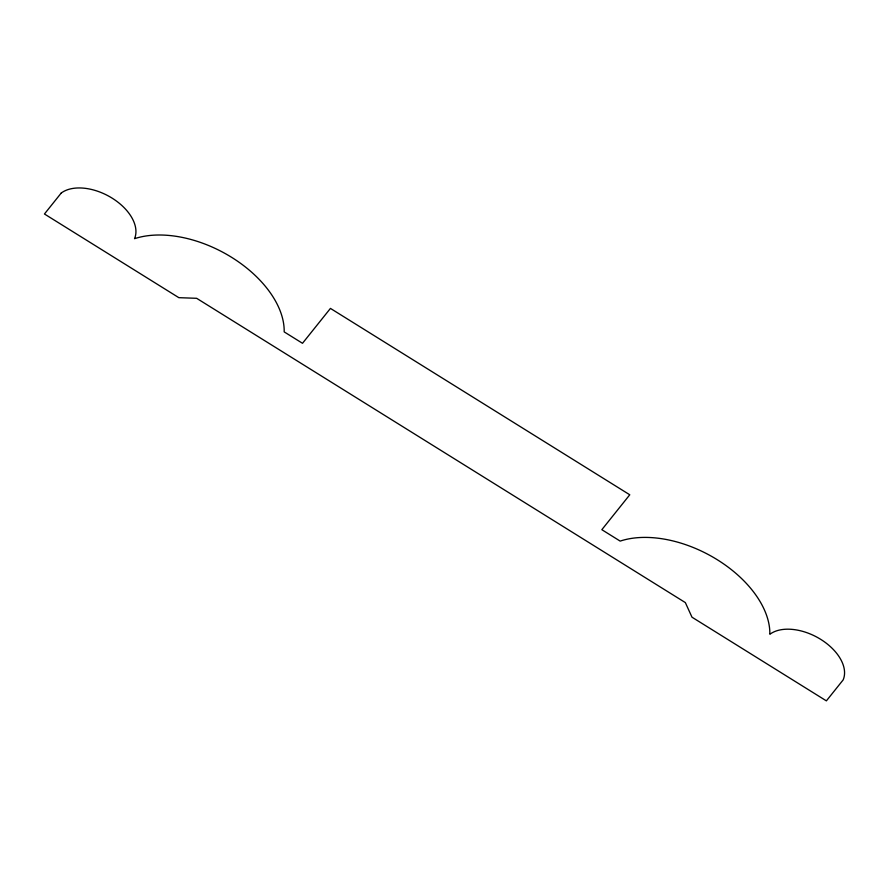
<?xml version="1.0" encoding="UTF-8"?>
<svg xmlns="http://www.w3.org/2000/svg" width="889" height="889" viewBox="0 0 889 889"><rect width="100%" height="100%" fill="white"/><g stroke="black" fill="none" stroke-linecap="round" stroke-linejoin="round"><path stroke-width="1.33" d="M61.208 193.057L44.45 213.993L178.845 297.671L196.647 298.304L685.352 602.598L691.986 617.188L826.381 700.865L843.139 679.929A43.95 26.881 27.8 0 0 820.703 639.347A43.95 26.881 27.8 0 0 769.841 634.29A96.69 59.13 27.8 0 0 717.345 559.77A96.69 59.13 27.8 0 0 620.166 541.101L601.842 529.688L629.768 494.784L330.441 308.405L302.504 343.298L284.18 331.886A96.69 59.13 27.8 0 0 231.696 257.377A96.69 59.13 27.8 0 0 134.517 238.697A43.95 26.881 27.8 0 0 112.081 198.114A43.95 26.881 27.8 0 0 61.208 193.057"/></g></svg>
